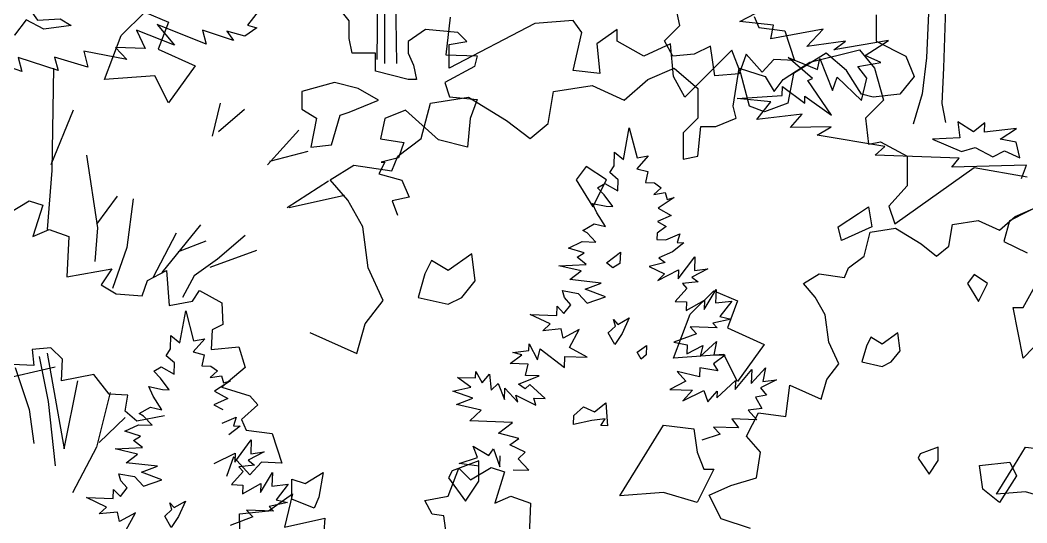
# Model space of a CAD drawing. Header units: inches. Extents: x -11 to 128, y 7 to 56.
# Drawn here: x 43.297 to 43.829, y 23.136 to 23.402 of the extents above; entities that cross this region are included whole.
import ezdxf

# ---------------------------------------------------------------- set-up
doc = ezdxf.new("R2010")
doc.units = ezdxf.units.IN
doc.header["$MEASUREMENT"] = 0
doc.layers.add('CAY', color=94, linetype='Continuous')
doc.layers.add('CAY-3', color=61, linetype='Continuous')
picture_1 = doc.add_image_def('image1.jpg', size_in_pixel=(1680, 1093))

# ---------------------------------------------------------------- blocks, each defined once
blk = doc.blocks.new('A$C76451831')
at = {"layer": 'CAY'}
for p, q in [((1479.9, 1929.8), (1538.3, 1944)), ((1538.3, 1944), (1555.9, 1922.7)), ((1288.9, 1909.2), (1320.1, 1922.7)), ((1320.1, 1922.7), (1347.8, 1898.6)), ((1389.7, 1877.9), (1396.8, 1922.7)), ((1396.8, 1922.7), (1427.4, 1912.7)), ((1448.6, 1909.2), (1479.9, 1929.8)), ((1555.9, 1922.7), (1566.6, 1885)), ((1261.1, 1885), (1288.9, 1909.2)), ((1427.4, 1912.7), (1438, 1895)), ((1438, 1895), (1448.6, 1909.2)), ((1178, 1895), (1223.4, 1902.1)), ((1223.4, 1902.1), (1261.1, 1885)), ((1347.8, 1898.6), (1347.8, 1863.8)), ((1033, 1881.5), (1077.8, 1888.5)), ((1077.8, 1888.5), (1122.6, 1860.8)), ((1171.5, 1857.3), (1178, 1895)), ((1566.6, 1885), (1545.3, 1863.8)), ((1022.3, 1839.6), (1033, 1881.5)), ((1393.2, 1863.8), (1389.7, 1877.9)), ((1347.8, 1863.8), (1330.7, 1846.6)), ((1369, 1853.7), (1393.2, 1863.8)), ((1545.3, 1863.8), (1548.9, 1833.1)), ((1122.6, 1860.8), (1150.3, 1839.6)), ((1150.3, 1839.6), (1171.5, 1857.3)), ((1347.8, 1818.9), (1351.4, 1853.7)), ((1351.4, 1853.7), (1369, 1853.7)), ((994.6, 1818.9), (1022.3, 1839.6)), ((1330.7, 1846.6), (1330.7, 1815.4)), ((1548.9, 1833.1), (1563, 1836)), ((1563, 1836), (1594.3, 1818.9)), ((987.6, 1801.8), (994.6, 1818.9)), ((1330.7, 1815.4), (1347.8, 1818.9)), ((1594.3, 1818.9), (1594.3, 1784.1)), ((915, 1791.2), (942.7, 1808.3)), ((942.7, 1808.3), (987.6, 1801.8)), ((1580.1, 1739.3), (1673.3, 1805.4)), ((1673.3, 1805.4), (1735.8, 1794.7)), ((935.7, 1767), (915, 1791.2)), ((1594.3, 1784.1), (1573, 1759.9)), ((953.4, 1735.8), (935.7, 1767)), ((1573, 1759.9), (1580.1, 1739.3)), ((1756.4, 1764.1), (1715.1, 1742.8)), ((1715.1, 1742.8), (1708.1, 1718.6)), ((959.8, 1687.4), (953.4, 1735.8)), ((1708.1, 1718.6), (1735.8, 1705.1)), ((977.5, 1649), (959.8, 1687.4)), ((956.3, 1621.3), (977.5, 1649)), ((946.3, 1586.5), (956.3, 1621.3)), ((890.9, 1611.3), (946.3, 1586.5)), ((5943, 1269.4), (5949.7, 1306.8)), ((5949.7, 1306.8), (5958.9, 1271.5)), ((5931.9, 1262.1), (5932.4, 1277.9)), ((5932.4, 1277.9), (5943, 1269.4)), ((5972.1, 1273.8), (5958.5, 1258.4)), ((5958.9, 1271.5), (5972.1, 1273.8)), ((5926.6, 1254.1), (5931.9, 1262.1)), ((5958.5, 1258.4), (5971.5, 1255.2)), ((5936.7, 1245.6), (5926.6, 1254.1)), ((5936.3, 1232.4), (5936.7, 1245.6)), ((5971.5, 1255.2), (5968.8, 1242.2)), ((5912.4, 1236), (5920.7, 1241.1)), ((5920.2, 1227.6), (5912.4, 1236)), ((5920.7, 1241.1), (5936.3, 1232.4)), ((5968.8, 1242.2), (5979.2, 1241.8)), ((5987.1, 1236.1), (5978.7, 1228.2)), ((5979.2, 1241.8), (5987.1, 1236.1)), ((5930.2, 1214.1), (5920.2, 1227.6)), ((5978.7, 1228.2), (5991.9, 1230.5)), ((6002.6, 1224.7), (5983.6, 1212.2)), ((5991.9, 1230.5), (5994.4, 1222.3)), ((5994.4, 1222.3), (6002.6, 1224.7)), ((5219, 1206), (5243.2, 1220.8)), ((5243.2, 1220.8), (5259.1, 1215.5)), ((5259.1, 1215.5), (5247.5, 1178.6)), ((5906.3, 1217.6), (5922.5, 1214.3)), ((5911.3, 1206.6), (5906.3, 1217.6)), ((5922.5, 1214.3), (5930.2, 1214.1)), ((5983.6, 1212.2), (5999.1, 1203.5)), ((5921.6, 1190.3), (5911.3, 1206.6)), ((5999.1, 1203.5), (5983, 1196.4)), ((5247.5, 1178.6), (5266.4, 1187)), ((5266.4, 1187), (5289.7, 1178.6)), ((5894.8, 1185.8), (5908.2, 1193.5)), ((5900.1, 1182.9), (5894.8, 1185.8)), ((5908.2, 1193.5), (5921.6, 1190.3)), ((5993.3, 1190.6), (5982.6, 1182.8)), ((5983, 1196.4), (5993.3, 1190.6)), ((5289.7, 1178.6), (5287.5, 1131.1)), ((5910.1, 1172.2), (5900.1, 1182.9)), ((5982.6, 1182.8), (5982.3, 1175.1)), ((5982.3, 1175.1), (5992.7, 1174.7)), ((5992.7, 1174.7), (6009.3, 1181.8)), ((6009.3, 1181.8), (6006.2, 1171.5)), ((5878.2, 1165.1), (5894.3, 1172.7)), ((5896.6, 1159.5), (5878.2, 1165.1)), ((5894.3, 1172.7), (5910.1, 1172.2)), ((6013.9, 1171.3), (6000.4, 1160.8)), ((6006.2, 1171.5), (6013.9, 1171.3)), ((5888.2, 1154.3), (5896.6, 1159.5)), ((5898.8, 1145.8), (5888.2, 1154.3)), ((6000.4, 1160.8), (5984.3, 1153.7)), ((5984.3, 1153.7), (5991.8, 1148)), ((6007.4, 1128.9), (6026.9, 1154.9)), ((6026.9, 1154.9), (6026.3, 1138.6)), ((5287.5, 1131.1), (5340.3, 1140.6)), ((5340.3, 1140.6), (5327.6, 1121.6)), ((5382.5, 1126.9), (5404.6, 1138.5)), ((5404.6, 1138.5), (5407.8, 1097.4)), ((5866.6, 1144.2), (5898.8, 1145.8)), ((5893.1, 1138.3), (5866.6, 1144.2)), ((5879.6, 1127.9), (5893.1, 1138.3)), ((5991.8, 1148), (5973, 1143.2)), ((5973, 1143.2), (5991.3, 1134.9)), ((5983.3, 1127), (6007.8, 1139.3)), ((6007.8, 1139.3), (6007.4, 1128.9)), ((6042.3, 1140.8), (6023.3, 1131)), ((6026.3, 1138.6), (6042.3, 1140.8)), ((5376.1, 1109), (5382.5, 1126.9)), ((5916.6, 1123.9), (5879.6, 1127.9)), ((5991.3, 1134.9), (5983.3, 1127)), ((6023.3, 1131), (6030.9, 1125.3)), ((5327.6, 1121.6), (5345.5, 1111.1)), ((5435.2, 1102.7), (5443.6, 1115.3)), ((5443.6, 1115.3), (5470, 1100.6)), ((5871, 1115), (5889.4, 1111.7)), ((5873.4, 1106.8), (5871, 1115)), ((5897.8, 1116.8), (5916.6, 1123.9)), ((5921.5, 1107.8), (5897.8, 1116.8)), ((6017.4, 1117.6), (6003.8, 1102.2)), ((6030.9, 1125.3), (6012.2, 1123.3)), ((6012.2, 1123.3), (6017.4, 1117.6)), ((6037.9, 1092.9), (6051.8, 1116.4)), ((6051.8, 1116.4), (6051.3, 1100.6)), ((5345.5, 1111.1), (5376.1, 1109)), ((5407.8, 1097.4), (5435.2, 1102.7)), ((5880.8, 1098.4), (5873.4, 1106.8)), ((5889.4, 1111.7), (5899.9, 1100.4)), ((5899.9, 1100.4), (5921.5, 1107.8)), ((6016.5, 1091.4), (6038.3, 1103.8)), ((6038.3, 1103.8), (6037.9, 1092.9)), ((6051.3, 1100.6), (6070.4, 1102.6)), ((6070.4, 1102.6), (6056.2, 1084.5)), ((5420.6, 1053.6), (5427.3, 1091)), ((5427.3, 1091), (5436.5, 1055.8)), ((5470, 1100.6), (5471.1, 1075.2)), ((5864.5, 1085.8), (5864.9, 1096.7)), ((5864.9, 1096.7), (5872.8, 1088.2)), ((5872.8, 1088.2), (5880.8, 1098.4)), ((6003.8, 1102.2), (6016.9, 1101.8)), ((6016.9, 1101.8), (6016.5, 1091.4)), ((5856.5, 1075.7), (5832.8, 1086.9)), ((5832.8, 1086.9), (5864.5, 1085.8)), ((6069.6, 1081.4), (6048.2, 1076.7)), ((6056.2, 1084.5), (6069.6, 1081.4)), ((5458.4, 1068.9), (5457.3, 1045.7)), ((5471.1, 1075.2), (5458.4, 1068.9)), ((5848, 1067.8), (5856.5, 1075.7)), ((5869.4, 1069.8), (5848, 1067.8)), ((5871.7, 1058.8), (5869.4, 1069.8)), ((5890.7, 1069), (5871.7, 1058.8)), ((5879.1, 1048.1), (5890.7, 1069)), ((6053, 1071.1), (6021.3, 1072.2)), ((6021.3, 1072.2), (6028.7, 1064.2)), ((6048.2, 1076.7), (6053, 1071.1)), ((5409.5, 1046.3), (5410, 1062.2)), ((5410, 1062.2), (5420.6, 1053.6)), ((5449.8, 1058.1), (5436.1, 1042.7)), ((5436.5, 1055.8), (5449.8, 1058.1)), ((6028.7, 1064.2), (6002.1, 1054.3)), ((6033.2, 1037.3), (6052.4, 1055.2)), ((6052.4, 1055.2), (6049.1, 1039.5)), ((5268.6, 1047.8), (5246.4, 1045.7)), ((5246.4, 1045.7), (5248.5, 1026.7)), ((5282.3, 1034.1), (5268.6, 1047.8)), ((5404.2, 1038.3), (5409.5, 1046.3)), ((5457.3, 1045.7), (5490, 1048.9)), ((5490, 1048.9), (5497.4, 1024.6)), ((5812.7, 1042.3), (5831.4, 1044.3)), ((5831.4, 1044.3), (5831.6, 1052.5)), ((5831.6, 1052.5), (5841.4, 1033.6)), ((5841.4, 1033.6), (5844.6, 1046.6)), ((5844.6, 1046.6), (5873.3, 1024.3)), ((5900, 1036.5), (5879.1, 1048.1)), ((6002.1, 1054.3), (6017.8, 1051)), ((6017.8, 1051), (6017.5, 1040.6)), ((6017.5, 1040.6), (6036.4, 1050.3)), ((6036.4, 1050.3), (6033.2, 1037.3)), ((5281.2, 1008.8), (5282.3, 1034.1)), ((5414.3, 1029.8), (5404.2, 1038.3)), ((5436.1, 1042.7), (5449.1, 1039.5)), ((5449.1, 1039.5), (5446.4, 1026.4)), ((5809.5, 1029.2), (5823, 1039.2)), ((5823, 1039.2), (5812.7, 1042.3)), ((5873.3, 1024.3), (5873.7, 1037.4)), ((5873.7, 1037.4), (5900, 1036.5)), ((6062.7, 1039), (6048.8, 1028.6)), ((6049.1, 1039.5), (6062.7, 1039)), ((5273.8, 1025), (5197.2, 1007.3)), ((5248.5, 1026.7), (5206.3, 1028.8)), ((5390, 1020.2), (5398.3, 1025.4)), ((5397.8, 1011.8), (5390, 1020.2)), ((5398.3, 1025.4), (5413.9, 1016.7)), ((5413.9, 1016.7), (5414.3, 1029.8)), ((5446.4, 1026.4), (5456.8, 1026.1)), ((5464.8, 1020.4), (5456.3, 1012.5)), ((5456.8, 1026.1), (5464.8, 1020.4)), ((5497.4, 1024.6), (5470, 1001.4)), ((5768.6, 1012.1), (5768.9, 1019.8)), ((5768.9, 1019.8), (5776.6, 1006.4)), ((5830.8, 1028.5), (5809.5, 1029.2)), ((5827.6, 1015), (5830.8, 1028.5)), ((6005.9, 1019.7), (6016.3, 1008.4)), ((6032.4, 1013.3), (6005.9, 1019.7)), ((6032.8, 1024.2), (6032.4, 1013.3)), ((6053.9, 1020.7), (6032.8, 1024.2)), ((6048.8, 1028.6), (6053.9, 1020.7)), ((6074.5, 998.7), (6093.9, 1022)), ((6093.3, 1005.7), (6110.2, 1024.2)), ((6093.9, 1022), (6093.3, 1005.7)), ((6110.2, 1024.2), (6107, 1008)), ((5319.2, 1016.2), (5281.2, 1008.8)), ((5337.1, 993), (5319.2, 1016.2)), ((5407.8, 998.3), (5397.8, 1011.8)), ((5456.3, 1012.5), (5469.5, 1014.7)), ((5480.2, 1008.9), (5461.2, 996.5)), ((5469.5, 1014.7), (5472, 1006.5)), ((5472, 1006.5), (5480.2, 1008.9)), ((5747.3, 1012.8), (5768.6, 1012.1)), ((5763.2, 1001.4), (5747.3, 1012.8)), ((5776.6, 1006.4), (5785.1, 1016.5)), ((5785.1, 1016.5), (5787.1, 997.8)), ((5819.1, 1004.9), (5843.5, 1014.5)), ((5843.5, 1014.5), (5827.6, 1015)), ((6016.3, 1008.4), (5997.4, 998.7)), ((6052.8, 988.6), (6074.8, 1009.1)), ((6074.8, 1009.1), (6074.5, 998.7)), ((6122.9, 1010.1), (6104, 1000.4)), ((6107, 1008), (6122.9, 1010.1)), ((5389, 990.8), (5383.9, 1001.9)), ((5383.9, 1001.9), (5400.1, 998.6)), ((5400.1, 998.6), (5407.8, 998.3)), ((5461.2, 996.5), (5476.8, 987.8)), ((5470, 1001.4), (5502.7, 990.9)), ((5741.8, 996.7), (5763.2, 1001.4)), ((5765.5, 988.2), (5741.8, 996.7)), ((5787.1, 997.8), (5795.1, 1005.7)), ((5795.1, 1005.7), (5802.6, 986.9)), ((5802.6, 986.9), (5803.1, 1000)), ((5803.1, 1000), (5818.4, 983.6)), ((5827.1, 999.2), (5819.1, 1004.9)), ((5832.7, 1004.4), (5827.1, 999.2)), ((5850.7, 987.9), (5832.7, 1004.4)), ((5997.4, 998.7), (6024.1, 997.7)), ((6024.1, 997.7), (6012.8, 985)), ((6012.8, 985), (6037.3, 997.3)), ((6037.3, 997.3), (6042.2, 983.9)), ((6042.2, 983.9), (6053.1, 996.7)), ((6053.1, 996.7), (6052.8, 988.6)), ((6104, 1000.4), (6111.4, 992)), ((5359.3, 991.9), (5337.1, 993)), ((5356.1, 972.9), (5359.3, 991.9)), ((5399.3, 974.6), (5389, 990.8)), ((5476.8, 987.8), (5460.6, 980.6)), ((5502.7, 990.9), (5512.2, 980.3)), ((5746.2, 980.7), (5765.5, 988.2)), ((5818.4, 983.6), (5815.9, 991.8)), ((5815.9, 991.8), (5839.5, 980.1)), ((5839.5, 980.1), (5837.1, 988.4)), ((5837.1, 988.4), (5850.7, 987.9)), ((6111.4, 992), (6098.2, 989.7)), ((6098.2, 989.7), (6105.9, 976.3)), ((5369.8, 961.3), (5356.1, 972.9)), ((5372.4, 970.1), (5385.8, 977.8)), ((5385.8, 977.8), (5399.3, 974.6)), ((5460.6, 980.6), (5470.9, 974.8)), ((5512.2, 980.3), (5493.2, 963.4)), ((5775.4, 974.2), (5746.2, 980.7)), ((5761.9, 961.5), (5775.4, 974.2)), ((6105.9, 976.3), (6089.5, 974.1)), ((6089.5, 974.1), (6099.9, 962.9)), ((5402.5, 967.7), (5369.8, 961.3)), ((5377.7, 967.2), (5372.4, 970.1)), ((5387.7, 956.4), (5377.7, 967.2)), ((5470.3, 959), (5486.9, 966.1)), ((5486.9, 966.1), (5483.8, 955.8)), ((5493.2, 963.4), (5498.5, 950.8)), ((5812.1, 959.8), (5761.9, 961.5)), ((6070.5, 963.9), (6078.3, 953.2)), ((6099.9, 962.9), (6070.5, 963.9)), ((5355.8, 949.4), (5371.9, 957)), ((5374.2, 943.7), (5355.8, 949.4)), ((5371.9, 957), (5387.7, 956.4)), ((5491.5, 955.5), (5478, 945.1)), ((5483.8, 955.8), (5491.5, 955.5)), ((5498.5, 950.8), (5529.1, 946.6)), ((5795.8, 947.2), (5812.1, 959.8)), ((6078.3, 953.2), (6048.9, 954.2)), ((6048.9, 954.2), (6056.8, 945.8)), ((5365.8, 938.6), (5374.2, 943.7)), ((5376.4, 930.1), (5365.8, 938.6)), ((5485, 913.1), (5504.5, 939.2)), ((5504.5, 939.2), (5503.9, 922.9)), ((5529.1, 946.6), (5540.7, 911.8)), ((5819.6, 940.9), (5795.8, 947.2)), ((5808.9, 933.2), (5819.6, 940.9)), ((6056.8, 945.8), (6035.2, 938.9)), ((5344.2, 928.5), (5376.4, 930.1)), ((5370.7, 922.5), (5344.2, 928.5)), ((5519.9, 925), (5501, 915.3)), ((5503.9, 922.9), (5519.9, 925)), ((5770.8, 918.6), (5765.8, 931.9)), ((5765.8, 931.9), (5784.4, 920.9)), ((5784.4, 920.9), (5789.7, 928.8)), ((5789.7, 928.8), (5797.1, 907.3)), ((5827.2, 924.8), (5808.9, 933.2)), ((5818.7, 916.9), (5827.2, 924.8)), ((5357.2, 912.1), (5370.7, 922.5)), ((5460.9, 911.2), (5485.4, 923.5)), ((5483.7, 919.1), (5475.3, 895.9)), ((5502.7, 898.1), (5483.7, 919.1)), ((5485.4, 923.5), (5485, 913.1)), ((5501, 915.3), (5508.5, 909.6)), ((5749.2, 911.2), (5770.8, 918.6)), ((5797.1, 907.3), (5797.6, 920.4)), ((5831.4, 903.4), (5818.7, 916.9)), ((5394.2, 908.1), (5357.2, 912.1)), ((5375.4, 901.1), (5394.2, 908.1)), ((5399.1, 892.1), (5375.4, 901.1)), ((5495.1, 901.9), (5481.4, 886.5)), ((5508.5, 909.6), (5489.8, 907.5)), ((5489.8, 907.5), (5495.1, 901.9)), ((5516.4, 912.8), (5502.7, 898.1)), ((5540.7, 911.8), (5516.4, 912.8)), ((5773.1, 908.1), (5749.2, 911.2)), ((5812.9, 904), (5831.4, 903.4)), ((5351, 891), (5348.6, 899.3)), ((5348.6, 899.3), (5367.1, 895.9)), ((5358.4, 882.6), (5351, 891)), ((5367.1, 895.9), (5377.5, 884.7)), ((5377.5, 884.7), (5399.1, 892.1)), ((5515.5, 877.1), (5529.5, 900.7)), ((5529.5, 900.7), (5528.9, 884.8)), ((5342.1, 870.1), (5342.5, 880.9)), ((5342.5, 880.9), (5350.4, 872.5)), ((5350.4, 872.5), (5358.4, 882.6)), ((5481.4, 886.5), (5494.5, 886)), ((5494.1, 875.6), (5515.9, 888)), ((5494.5, 886), (5494.1, 875.6)), ((5515.9, 888), (5515.5, 877.1)), ((5528.9, 884.8), (5548, 886.9)), ((5548, 886.9), (5533.8, 868.8)), ((5310.5, 871.2), (5342.1, 870.1)), ((5334.1, 859.9), (5310.5, 871.2)), ((5547.3, 865.6), (5525.8, 860.9)), ((5533.8, 868.8), (5547.3, 865.6)), ((5325.6, 852), (5334.1, 859.9)), ((5347, 854), (5325.6, 852)), ((5349.4, 843.1), (5347, 854)), ((5498.9, 856.4), (5506.3, 848.5)), ((5530.6, 855.3), (5498.9, 856.4)), ((5525.8, 860.9), (5530.6, 855.3)), ((5368.3, 853.3), (5349.4, 843.1)), ((5356.7, 832.4), (5368.3, 853.3)), ((5506.3, 848.5), (5479.7, 838.5)), ((4647.3, 135.4), (4647.3, 419.7)), ((4638.3, 140.1), (4640.6, 408.3)), ((4661.5, 135.4), (4656.8, 405.9)), ((5065.3, 184.8), (5084.3, 194.5)), ((5105.1, 180.6), (5065.3, 184.8)), ((5101.8, 164.4), (5105.1, 180.6)), ((5163.4, 175.9), (5101.8, 164.4)), ((5144.1, 155.3), (5163.4, 175.9)), ((5189.6, 161.4), (5144.1, 155.3)), ((5240.4, 162.3), (5176.1, 151.4)), ((5176.1, 151.4), (5189.6, 161.4)), ((5213, 144.7), (5240.4, 162.3)), ((5150.9, 117.8), (5122.3, 142.4)), ((5122.3, 142.4), (5156.7, 128.1)), ((5231.3, 136.3), (5213, 144.7)), ((5156.7, 128.1), (5159.4, 141.1)), ((5159.4, 141.1), (5174.4, 103.4)), ((5204.4, 131.8), (5231.3, 136.3)), ((5214.8, 117.9), (5204.4, 131.8)), ((5174.4, 103.4), (5180, 119.1)), ((5180, 119.1), (5208.5, 91.8)), ((5115.3, 97.8), (5115.7, 108.2)), ((5115.7, 108.2), (5141.7, 88.7)), ((5145.4, 115.3), (5150.9, 117.8)), ((5173.4, 74.4), (5145.4, 115.3)), ((5208.5, 91.8), (5214.8, 117.9)), ((5062.2, 94.2), (5115.3, 97.8)), ((5141.7, 88.7), (5142, 96.8)), ((5142, 96.8), (5173.4, 74.4)), ((5101.9, 90.1), (5062.2, 94.2)), ((5085.3, 69.4), (5101.9, 90.1)), ((5138.6, 75.7), (5085.3, 69.4)), ((5124.9, 59.8), (5138.6, 75.7)), ((5172.9, 60.9), (5124.9, 59.8)), ((5156.3, 51), (5172.9, 60.9)), ((5236, 37.4), (5156.3, 51)), ((5224.8, 27.3), (5236, 37.4)), ((5323.5, 23.9), (5224.8, 27.3)), ((5314.9, 13.3), (5323.5, 23.9)), ((5402.9, 15.7), (5314.9, 13.3)), ((5396.9, 0), (5402.9, 15.7))]:
    blk.add_line(p, q, dxfattribs=at)
for points in [[(1240.2, 1791.1), (1216.4, 1806.9), (1204.5, 1791.1), (1224.3, 1759.4)], [(1537.1, 1751.5), (1548.9, 1759.4), (1552.9, 1735.6), (1517.3, 1719.8), (1513.3, 1735.6)], [(1085.8, 1672.3), (1081.8, 1704), (1054.1, 1684.2), (1034.3, 1696), (1026.4, 1680.2), (1018.5, 1652.5), (1054.1, 1644.6), (1069.9, 1652.5)], [(1750.8, 1676.2), (1766.7, 1684.2), (1766.7, 1652.5), (1782.5, 1652.5), (1794.4, 1616.8), (1818.1, 1624.8), (1806.3, 1589.1), (1742.9, 1593.1), (1731.1, 1581.2), (1719.2, 1640.6), (1731.1, 1640.6)], [(1339.1, 1632.7), (1366.8, 1660.4), (1394.5, 1648.5), (1382.7, 1616.8), (1426.2, 1597), (1394.5, 1553.5), (1378.7, 1585.2), (1319.3, 1581.2)], [(1287.7, 1470.3), (1307.5, 1502), (1343.1, 1498), (1347, 1470.3), (1355, 1450.5), (1366.8, 1450.5), (1347, 1410.9), (1307.5, 1422.8), (1256, 1418.8)], [(1058.5, 1448.2), (1054.5, 1440.3), (1074.3, 1412.6), (1090.2, 1436.3), (1090.2, 1460.1)], [(1683.5, 1426.7), (1679.6, 1454.5), (1715.2, 1458.4), (1723.1, 1442.6), (1703.3, 1410.9)], [(5351.5, 1415.3), (5379.2, 1443), (5406.9, 1431.1), (5395, 1399.4), (5438.6, 1379.6), (5406.9, 1336.1), (5391, 1367.8), (5331.7, 1363.8)], [(5922.9, 1147.7), (5939.2, 1160.3), (5938.7, 1147.1), (5930.4, 1142)], [(5925, 1065.1), (5933.4, 1073), (5931, 1080.8), (5936.2, 1075.1), (5949.6, 1082.8), (5941.3, 1064.5), (5932.7, 1051.7)], [(5923.9, 955.9), (5916.2, 956.2), (5921.4, 964.1), (5905.5, 962), (5884.1, 957.3), (5884.4, 968.1), (5895.7, 978.2), (5908.6, 972.3), (5922.1, 982.7)], [(5552.4, 869.2), (5552.4, 892.9), (5568.2, 887.7), (5589.3, 900.9), (5584, 871.8), (5578.8, 858.6)], [(5402.6, 849.4), (5411, 857.2), (5408.6, 865), (5413.8, 859.4), (5427.2, 867.1), (5418.9, 848.8), (5410.3, 835.9)], [(4174.2, 178.1), (4169.4, 194.1), (4188.1, 198.9), (4188.8, 217.4), (4209.3, 195.4), (4222.9, 208.1), (4238.4, 186.2), (4264.8, 188), (4278.1, 179.9), (4245.8, 175.6), (4224.8, 186.7), (4211.1, 168.6), (4195.4, 174.6), (4170.8, 156.9)], [(5395.1, 24.1), (5390.7, 42.8), (5371.8, 46.2), (5391.3, 58.7), (5353.5, 54.6), (5353.9, 65.4), (5340.4, 55), (5322.2, 66.5), (5324.3, 47.9), (5292.1, 46.3), (5326.4, 31.5), (5342.5, 36.4), (5363.4, 25.2), (5376.8, 32.4)]]:
    blk.add_lwpolyline(points, close=True, dxfattribs=at)
for points in [[(5738.9, 1437), (5733.7, 1392.7), (5770.6, 1391.6), (5767.4, 1379), (5732.6, 1360), (5737.9, 1343.1), (5770.6, 1340), (5762.2, 1317.8), (5759, 1284.1), (5725.2, 1292.5), (5686.2, 1327.3), (5662, 1317.8), (5656.7, 1293.6), (5684.1, 1289.3), (5677.8, 1271.4), (5657.7, 1266.1), (5662, 1266.1), (5654.6, 1252.4), (5682, 1245), (5690.4, 1225), (5670.4, 1220.8), (5676.7, 1203.9)], [(809.5, 1338.8), (808.4, 1397.9), (842.2, 1401.1), (870.6, 1421.1), (861.1, 1382.1), (908.6, 1392.6), (907.6, 1376.8)], [(5271.7, 1376.9), (5269.6, 1256.6), (5264.3, 1187)], [(5467.9, 1335.7), (5458.4, 1296.7)], [(5496.4, 1328.4), (5465.8, 1302)], [(5294.9, 1327.3), (5268.6, 1263)], [(5560.7, 1304.1), (5523.8, 1263)], [(5310.7, 1274.6), (5323.4, 1189.1), (5320.2, 1149.1)], [(5571.3, 1278.8), (5525.9, 1267.2)], [(5595.5, 1244), (5547, 1212.3)], [(5346.6, 1226.1), (5322.3, 1193.4)], [(5365.6, 1222.9), (5358.2, 1165.9), (5341.3, 1117.4)], [(5614.5, 1227.1), (5549.1, 1212.3)], [(4499.9, 198.4), (4485.6, 180.3), (4496.4, 177.2), (4482.5, 167.3), (4461.4, 173.5), (4469.1, 162.3), (4432.4, 174.5), (4436.8, 158), (4379.2, 181.3), (4399.6, 157), (4354.9, 174.5), (4365, 152.8), (4330.2, 154), (4343.3, 140), (4292.9, 149.9), (4297.7, 131.1), (4258.2, 142.9), (4262.6, 126.9), (4215.6, 142.2), (4220, 125.7), (4186, 137.8)], [(5444.7, 1192.3), (5399.3, 1136.4)], [(5416.2, 1182.8), (5388.8, 1130.1)], [(5497.4, 1179.7), (5464.7, 1152.2), (5437.3, 1132.2), (5423.6, 1106.9)], [(5451, 1173.3), (5418.3, 1160.7)], [(5456.3, 1142.7), (5511.1, 1162.8)], [(5963.8, 1034.3), (5959.1, 1042.6), (5969.8, 1050.4), (5969.4, 1039.5), (5963.8, 1034.3)], [(5254.8, 1037.3), (5265.4, 984.5), (5273.8, 908.6)], [(5264.3, 1041.5), (5284.4, 928.6), (5300.2, 1008.8)], [(5226.4, 1024.6), (5243.2, 975), (5248.5, 935)], [(5338.2, 995.1), (5322.3, 930.7), (5293.9, 877)], [(5356.1, 965.6), (5325.5, 936)], [(774.7, 655.4), (791.5, 634.3), (850.6, 524.6), (847.4, 444.5), (842.2, 343.2), (836.9, 219.8), (831.6, 177.6), (821.1, 141.8)], [(888.6, 656.4), (872.7, 530.9), (866.4, 466.6), (861.1, 337.9), (856.9, 208.2), (854.8, 166), (859, 143.9)]]:
    blk.add_lwpolyline(points, dxfattribs=at)
at = {"layer": 'CAY-3'}
for p, q in [((156.8, 263.3), (132.7, 294.5)), ((156.8, 242.6), (156.8, 263.3)), ((420.8, 263.9), (375.4, 260.4)), ((430.8, 249.7), (420.8, 263.9)), ((777.5, 270.4), (777.5, 239.7)), ((247, 253.3), (226.4, 239.1)), ((284.8, 249.7), (247, 253.3)), ((375.4, 260.4), (274.7, 207.8)), ((295.4, 239.1), (284.8, 249.7)), ((420.8, 204.9), (430.8, 249.7)), ((472.7, 253.3), (448.5, 236.2)), ((472.7, 239.7), (472.7, 253.3)), ((160.4, 225.5), (156.8, 242.6)), ((226.4, 239.1), (226.4, 225.5)), ((274.7, 235.6), (295.4, 239.1)), ((503.9, 222), (472.7, 239.7)), ((777.5, 239.7), (812.3, 222)), ((188.1, 225.5), (160.4, 225.5)), ((188.1, 204.3), (188.1, 225.5)), ((226.4, 225.5), (232.9, 211.4)), ((274.7, 207.8), (274.7, 235.6)), ((448.5, 236.2), (452, 201.4)), ((535.2, 236.2), (503.9, 222)), ((538.7, 197.8), (535.2, 236.2)), ((607.7, 229.1), (583.5, 204.9)), ((618.3, 201.4), (607.7, 229.1)), ((718.5, 225.5), (680.2, 201.4)), ((742.7, 204.9), (718.5, 225.5)), ((812.3, 222), (822.3, 197.8)), ((226.4, 194.3), (188.1, 204.3)), ((232.9, 211.4), (236.4, 194.3)), ((452, 201.4), (420.8, 204.9)), ((583.5, 204.9), (552.3, 173.6)), ((760.4, 177.2), (742.7, 204.9)), ((236.4, 194.3), (226.4, 194.3)), ((552.3, 173.6), (538.7, 197.8)), ((628.3, 163), (618.3, 201.4)), ((680.2, 201.4), (673.7, 166.6)), ((822.3, 197.8), (805.2, 177.2)), ((673.7, 166.6), (646, 156.5)), ((774, 173.6), (760.4, 177.2)), ((805.2, 177.2), (774, 173.6)), ((646, 156.5), (628.3, 163))]:
    blk.add_line(p, q, dxfattribs=at)
for points in [[(6092.3, 834.9), (6057.7, 846.3), (6043.9, 874.2), (6069.1, 885.6), (6099.4, 894.6), (6104.1, 924.9), (6087.6, 943.4), (6101.7, 970.9), (6134, 966.6), (6138.7, 1003.6), (6175.6, 987), (6182.3, 1010.2), (6196.5, 1028.7), (6184.7, 1054.3), (6180.3, 1086.5), (6168.5, 1107.4), (6154.8, 1123.5), (6173.3, 1134.9), (6203.1, 1130.6), (6207.9, 1142), (6226.3, 1155.7), (6233.4, 1183.7), (6263.3, 1188.4), (6293.2, 1169.9), (6311.6, 1155.7), (6325.8, 1167.5), (6330.1, 1192.7), (6360.4, 1197.4), (6385.5, 1186), (6404, 1202.1), (6424.8, 1211.2)], [(5734.4, 826.6), (5731.2, 849.8), (5717.5, 851.9), (5709, 867.8), (5736.5, 873), (5749.1, 905.7), (5762.8, 892), (5787.1, 906.8), (5802.9, 901.5), (5791.3, 864.6), (5810.3, 873), (5833.5, 864.6), (5831.4, 817.1)], [(5082.3, 190.5), (5087.6, 177.8), (5118.2, 173.6), (5129.8, 138.8), (5105.5, 139.9), (5091.8, 125.1), (5072.8, 146.2), (5064.4, 123), (5035.9, 120.9), (5030.6, 155.7), (5011.6, 146.2), (4986.3, 144.1), (4976.8, 162), (4994.8, 179.9), (4991.6, 194.7)]]:
    blk.add_lwpolyline(points, dxfattribs=at)
for points in [[(6371.5, 1123.4), (6355.7, 1134), (6347.8, 1123.4), (6361, 1102.3)], [(6268.6, 1044.2), (6266, 1065.3), (6247.5, 1052.1), (6234.3, 1060.1), (6229, 1049.5), (6223.7, 1031), (6247.5, 1025.7), (6258, 1031)], [(6292.4, 922.8), (6289.7, 917.5), (6302.9, 899), (6313.5, 914.8), (6313.5, 930.7)], [(6403.2, 909.6), (6416.4, 930.7), (6440.2, 928), (6442.8, 909.6), (6448.1, 896.4), (6456, 896.4), (6442.8, 870), (6416.4, 877.9), (6382.1, 875.2)], [(167.4, 183.7), (139.7, 190.7), (101.4, 180.1), (101.4, 159.5), (118.5, 148.9), (112, 114.6), (136.2, 117.6), (146.2, 152.4), (156.8, 155.9), (191.6, 170.1)]]:
    blk.add_lwpolyline(points, close=True, dxfattribs=at)

msp = doc.modelspace()

# ---------------------------------------------------------------- block references
at = {"layer": 'CAY', "xscale": 0.0004489089019145984, "yscale": 0.0004489089019145984, "zscale": 0.0004489089019145984}
for p in [(41.40361, 23.31792), (43.40051, 23.28293), (40.94818, 22.75806), (43.05018, 22.51313)]:
    msp.add_blockref('A$C76451831', p, dxfattribs=at)

# ---------------------------------------------------------------- pictures from other files: only their frames are drawn
image = msp.add_image(picture_1, insert=(12.49661, 7.37723), size_in_units=(74.4025, 48.40591))
image.dxf.flags = 6

doc.saveas('drawing.dxf')
